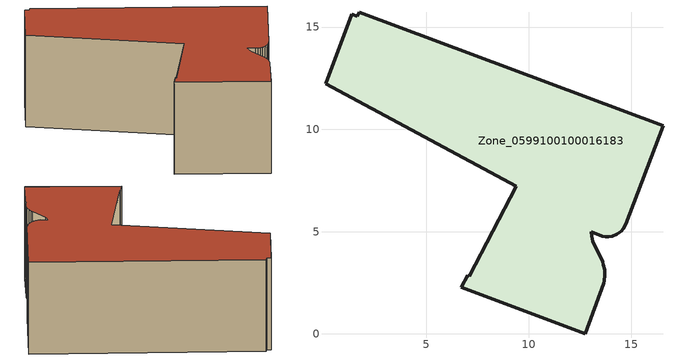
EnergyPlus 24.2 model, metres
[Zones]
Zone_0599100100016183
 floor ground (C_G): 0.07,12.23 1.36,15.63 1.63,15.53 1.72,15.73 16.56,10.18 14.74,5.36 14.62,5.14 14.51,5.02 14.31,4.87 14.08,4.78 13.91,4.75 13.75,4.75 13.58,4.79 13.06,5 13.08,4.77 13.13,4.54 13.61,3.52 13.65,3.4 13.71,3.13 13.72,2.87 13.69,2.6 13.66,2.47 12.75,0 6.71,2.27 7.03,2.87 7.1,2.83 9.4,7.21 z0
 wall outside (C_F): 12.75,0 13.66,2.47 13.69,2.6 13.72,2.87 13.71,3.13 13.65,3.4 13.61,3.52 13.13,4.54 13.08,4.77 13.06,5 13.58,4.79 13.75,4.75 13.91,4.75 14.08,4.78 14.31,4.87 14.51,5.02 14.62,5.14 14.74,5.36 16.56,10.18 1.72,15.73 1.63,15.53 1.36,15.63 0.07,12.23 9.4,7.21 7.1,2.83 7.03,2.87 6.71,2.27 12.75,0 z0:6.88
 roof outside (C_R): 1.63,15.53 1.36,15.63 0.07,12.23 9.4,7.21 7.1,2.83 7.03,2.87 6.71,2.27 12.75,0 13.66,2.47 13.69,2.6 13.72,2.87 13.71,3.13 13.65,3.4 13.61,3.52 13.13,4.54 13.08,4.77 13.06,5 13.58,4.79 13.75,4.75 13.91,4.75 14.08,4.78 14.31,4.87 14.51,5.02 14.62,5.14 14.74,5.36 16.56,10.18 1.72,15.73 z6.88
[BUILDING]
Pand.0599100100016183: North Axis=0; Terrain=City; Loads Convergence Tolerance Value=0.04; Temperature Convergence Tolerance Value=0.4; Solar Distribution=FullExterior; Maximum Number of Warmup Days=25; Minimum Number of Warmup Days=1
[Site:Location]
Rotterdam.The.Hague.AP_ZH_NLD Design_Conditions: Latitude=51.96; Longitude=4.45; Time Zone=1; Elevation=-4.5
[SITE:GROUNDTEMPERATURE:BUILDINGSURFACE]
18, 18, 18, 18, 18, 18, 18, 18, 18, 18, 18, 18
[MATERIAL] Thermal Absorptance=0.9; Solar Absorptance=0.7; Visible Absorptance=0.7
Name | Roughness | Thickness | Conductivity | Density | Specific Heat
G.D.2015-2018 | MediumSmooth | 0.15 | 0.0428571 | 540 | 1210
F.D.2015-2018 | Rough | 0.3 | 0.0666667 | 1920 | 840
R.D.2015-2018 | MediumRough | 0.2 | 0.0333333 | 1500 | 1000
[CONSTRUCTION]
C_G: G.D.2015-2018
C_F: F.D.2015-2018
C_R: R.D.2015-2018
[ZONE]
Zone_0599100100016183: Type=1; Multiplier=1; Ceiling Height=Autocalculate; Volume=Autocalculate; Floor Area=autocalculate; Part of Total Floor Area=Yes
[ZONEINFILTRATION:DESIGNFLOWRATE]
Infil_Zone_0599100100016183: Zone or ZoneList or Space or SpaceList=Zone_0599100100016183; Schedule=AlwaysOn; Design Flow Rate Calculation Method=Flow/Area; Flow Rate per Floor Area=0.0021; Constant Term Coefficient=1; Temperature Term Coefficient=0; Velocity Term Coefficient=0; Velocity Squared Term Coefficient=0
[HVACTEMPLATE:ZONE:IDEALLOADSAIRSYSTEM]
Zone_0599100100016183: Maximum Heating Supply Air Temperature=50; Minimum Cooling Supply Air Temperature=13; Maximum Heating Supply Air Humidity Ratio=0.0156; Minimum Cooling Supply Air Humidity Ratio=0.0077; Heating Limit=NoLimit; Cooling Limit=NoLimit; Dehumidification Control Type=ConstantSensibleHeatRatio; Cooling Sensible Heat Ratio=0.7; Dehumidification Setpoint=60; Humidification Control Type=None; Humidification Setpoint=30; Outdoor Air Method=None; Outdoor Air Flow Rate per Person=0.00944; Outdoor Air Flow Rate per Zone Floor Area=0; Outdoor Air Flow Rate per Zone=0; Demand Controlled Ventilation Type=None; Outdoor Air Economizer Type=NoEconomizer; Heat Recovery Type=None; Sensible Heat Recovery Effectiveness=0.7; Latent Heat Recovery Effectiveness=0.65
[ZONECONTROL:THERMOSTAT]
ThermostatControl_Zone_0599100100016183: Zone or ZoneList=Zone_0599100100016183; Control Type Schedule=DualSetpointControlType; Control 1=Thermostat_Zone_0599100100016183; Temperature Difference Between Cutout And Setpoint=0
[THERMOSTATSETPOINT:DUALSETPOINT]
Thermostat_Zone_0599100100016183: Heating Setpoint Temperature Schedule=HeatingSetpoint_Zone_0599100100016183; Cooling Setpoint Temperature Schedule=CoolingSetpoint_Zone_0599100100016183
[SCHEDULE:COMPACT]
HeatingSetpoint_Zone_0599100100016183: Through: 12/31, For: AllDays, Until: 24:00, 21
CoolingSetpoint_Zone_0599100100016183: Through: 12/31, For: AllDays, Until: 24:00, 24
DualSetpointControlType: Through: 12/31, For: AllDays, Until: 24:00, 4
AlwaysOn: Through: 12/31, For: AllDays, Until: 24:00, 1
